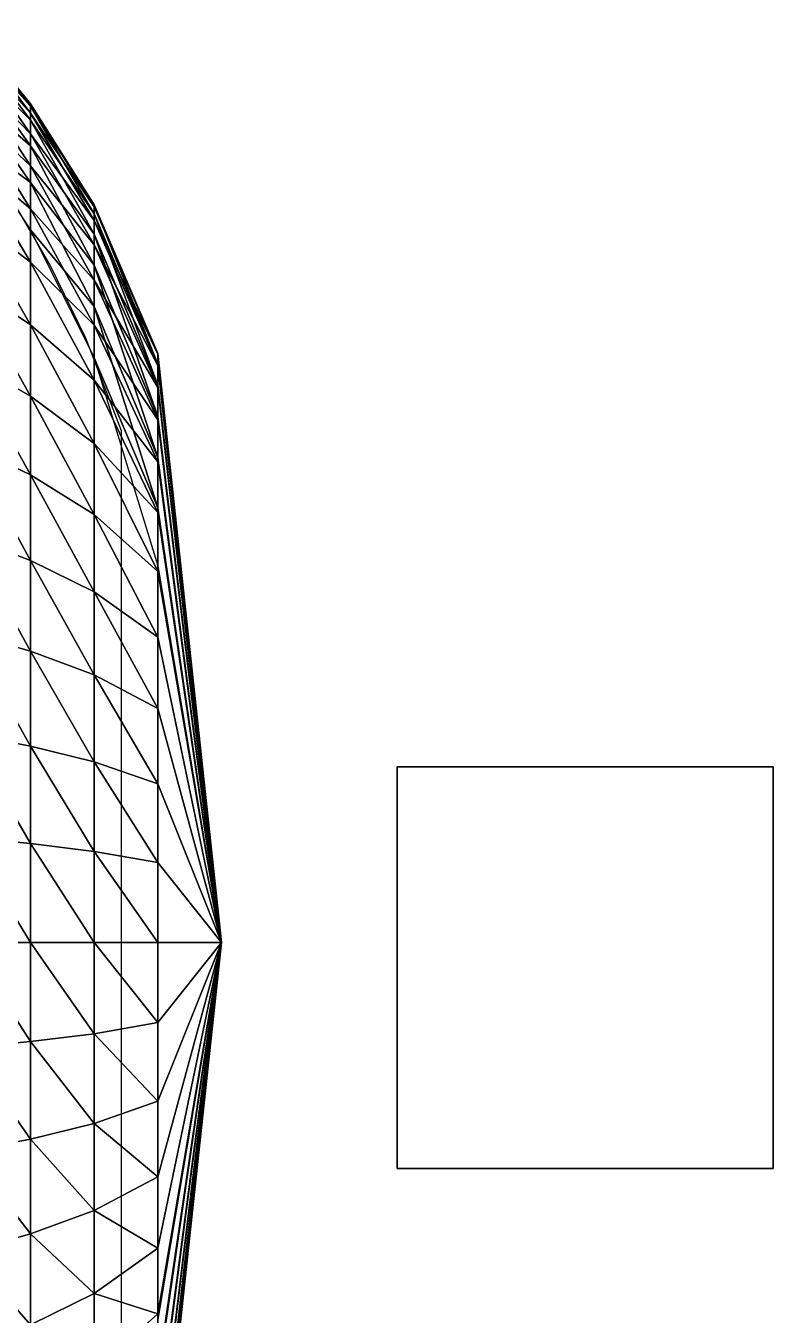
# Model space of a CAD drawing. Header units: metres. Extents: x -3.7 to 10.7, y -3.2 to 3.2.
# Drawn here: x 9.209 to 10.7, y -0.743 to 1.827 of the extents above; entities that cross this region are included whole.
import ezdxf

# ---------------------------------------------------------------- set-up
doc = ezdxf.new("R2010")
doc.units = ezdxf.units.M
for name, color, linetype in [('MEMBRANA_3D', 3, 'CONTINUOUS'), ('MOBILIARIO', 9, 'CONTINUOUS'), ('PAREDES', 7, 'CONTINUOUS')]:
    doc.layers.add(name, color=color, linetype=linetype)

msp = doc.modelspace()

# ---------------------------------------------------------------- linework, layer by layer
at = {"layer": 'MEMBRANA_3D'}
for points in [[(9.0917, 1.8076, 0.5131), (9.2188, 1.6669, 0.6314), (9.0917, 1.8271, 0.6935)], [(9.0917, 1.8271, 0.6935), (9.2188, 1.6669, 0.6314), (9.2188, 1.6718, 0.7991)], [(9.0917, 1.8271, 0.6935), (9.2188, 1.6718, 0.7991), (9.0917, 1.8226, 0.8746)], [(9.0917, 1.8226, 0.8746), (9.2188, 1.6718, 0.7991), (9.2188, 1.6533, 0.9661)], [(9.0917, 1.8226, 0.8746), (9.2188, 1.6533, 0.9661), (9.0917, 1.7941, 1.054)], [(9.0917, 1.7643, 0.3359), (9.2188, 1.6388, 0.4653), (9.0917, 1.8076, 0.5131)], [(9.0917, 1.8076, 0.5131), (9.2188, 1.6388, 0.4653), (9.2188, 1.6669, 0.6314)], [(9.0917, 1.7941, 1.054), (9.2188, 1.6533, 0.9661), (9.2188, 1.6118, 1.1301)], [(9.0917, 1.7941, 1.054), (9.2188, 1.6118, 1.1301), (9.0917, 1.742, 1.2295)], [(9.0917, 1.6978, 0.1641), (9.2188, 1.5879, 0.3033), (9.0917, 1.7643, 0.3359)], [(9.0917, 1.7643, 0.3359), (9.2188, 1.5879, 0.3033), (9.2188, 1.6388, 0.4653)], [(9.0917, 1.742, 1.2295), (9.2188, 1.6118, 1.1301), (9.2188, 1.5478, 1.2888)], [(9.0917, 1.742, 1.2295), (9.2188, 1.5478, 1.2888), (9.0917, 1.667, 1.3986)], [(9.0917, 1.609), (9.2188, 1.5148, 0.1474), (9.0917, 1.6978, 0.1641)], [(9.0917, 1.6978, 0.1641), (9.2188, 1.5148, 0.1474), (9.2188, 1.5879, 0.3033)], [(9.2188, 1.6669, 0.6314), (9.3458, 1.4704, 0.7034), (9.2188, 1.6718, 0.7991)], [(9.2188, 1.6718, 0.7991), (9.3458, 1.4704, 0.7034), (9.3458, 1.4661, 0.8553)], [(9.2188, 1.6718, 0.7991), (9.3458, 1.4661, 0.8553), (9.2188, 1.6533, 0.9661)], [(9.0917, 1.667, 1.3986), (9.2188, 1.5478, 1.2888), (9.2188, 1.4622, 1.4399)], [(9.0917, 1.667, 1.3986), (9.2188, 1.4622, 1.4399), (9.0917, 1.5701, 1.5592)], [(9.2188, 1.6388, 0.4653), (9.3458, 1.4523, 0.5522), (9.2188, 1.6669, 0.6314)], [(9.2188, 1.6669, 0.6314), (9.3458, 1.4523, 0.5522), (9.3458, 1.4704, 0.7034)], [(9.2188, 1.6533, 0.9661), (9.3458, 1.4661, 0.8553), (9.3458, 1.4393, 1.0056)], [(9.2188, 1.6533, 0.9661), (9.3458, 1.4393, 1.0056), (9.2188, 1.6118, 1.1301)], [(9.2188, 1.5879, 0.3033), (9.3458, 1.412, 0.4041), (9.2188, 1.6388, 0.4653)], [(9.2188, 1.6388, 0.4653), (9.3458, 1.412, 0.4041), (9.3458, 1.4523, 0.5522)], [(9.0917, 1.609), (9.2188, 1.4205), (9.2188, 1.5148, 0.1474)], [(9.2188, 1.6118, 1.1301), (9.3458, 1.4393, 1.0056), (9.3458, 1.3905, 1.1519)], [(9.2188, 1.6118, 1.1301), (9.3458, 1.3905, 1.1519), (9.2188, 1.5478, 1.2888)], [(9.0917, 1.5701, 1.5592), (9.2188, 1.4622, 1.4399), (9.2188, 1.3562, 1.5815)], [(9.0917, 1.5701, 1.5592), (9.2188, 1.3562, 1.5815), (9.0917, 1.4525, 1.7092)], [(9.2188, 1.5148, 0.1474), (9.3458, 1.35, 0.2612), (9.2188, 1.5879, 0.3033)], [(9.2188, 1.5879, 0.3033), (9.3458, 1.35, 0.2612), (9.3458, 1.412, 0.4041)], [(9.2188, 1.5478, 1.2888), (9.3458, 1.3905, 1.1519), (9.3458, 1.3205, 1.2921)], [(9.2188, 1.5478, 1.2888), (9.3458, 1.3205, 1.2921), (9.2188, 1.4622, 1.4399)], [(9.2188, 1.4205), (9.3458, 1.2674, 0.1258), (9.2188, 1.5148, 0.1474)], [(9.2188, 1.5148, 0.1474), (9.3458, 1.2674, 0.1258), (9.3458, 1.35, 0.2612)], [(9.3458, 1.4523, 0.5522), (9.4729, 1.153, 0.5583), (9.3458, 1.4704, 0.7034)], [(9.3458, 1.4704, 0.7034), (9.4729, 1.153, 0.5583), (9.4729, 1.1738, 0.6897)], [(9.3458, 1.4704, 0.7034), (9.4729, 1.1738, 0.6897), (9.3458, 1.4661, 0.8553)], [(9.3458, 1.4661, 0.8553), (9.4729, 1.1738, 0.6897), (9.4729, 1.1728, 0.8221)], [(9.3458, 1.4661, 0.8553), (9.4729, 1.1728, 0.8221), (9.3458, 1.4393, 1.0056)], [(9.0917, 1.4525, 1.7092), (9.2188, 1.3562, 1.5815), (9.2188, 1.2312, 1.7114)], [(9.0917, 1.4525, 1.7092), (9.2188, 1.2312, 1.7114), (9.0917, 1.3157, 1.8466)], [(9.2188, 1.4622, 1.4399), (9.3458, 1.3205, 1.2921), (9.3458, 1.2302, 1.4241)], [(9.2188, 1.4622, 1.4399), (9.3458, 1.2302, 1.4241), (9.2188, 1.3562, 1.5815)], [(9.3458, 1.412, 0.4041), (9.4729, 1.111, 0.4305), (9.3458, 1.4523, 0.5522)], [(9.3458, 1.4523, 0.5522), (9.4729, 1.111, 0.4305), (9.4729, 1.153, 0.5583)], [(9.3458, 1.4393, 1.0056), (9.4729, 1.1728, 0.8221), (9.4729, 1.1501, 0.9533)], [(9.3458, 1.4393, 1.0056), (9.4729, 1.1501, 0.9533), (9.3458, 1.3905, 1.1519)], [(9.2188, 1.4205), (9.3458, 1.1655), (9.3458, 1.2674, 0.1258)], [(9.3458, 1.35, 0.2612), (9.4729, 1.0484, 0.3086), (9.3458, 1.412, 0.4041)], [(9.3458, 1.412, 0.4041), (9.4729, 1.0484, 0.3086), (9.4729, 1.111, 0.4305)], [(9.3458, 1.3905, 1.1519), (9.4729, 1.1501, 0.9533), (9.4729, 1.1062, 1.0807)], [(9.3458, 1.3905, 1.1519), (9.4729, 1.1062, 1.0807), (9.3458, 1.3205, 1.2921)], [(9.2188, 1.3562, 1.5815), (9.3458, 1.2302, 1.4241), (9.3458, 1.1211, 1.5457)], [(9.2188, 1.3562, 1.5815), (9.3458, 1.1211, 1.5457), (9.2188, 1.2312, 1.7114)], [(9.3458, 1.2674, 0.1258), (9.4729, 0.9665, 0.1948), (9.3458, 1.35, 0.2612)], [(9.3458, 1.35, 0.2612), (9.4729, 0.9665, 0.1948), (9.4729, 1.0484, 0.3086)], [(9.0917, 1.3157, 1.8466), (9.2188, 1.2312, 1.7114), (9.2188, 1.0892, 1.828)], [(9.0917, 1.3157, 1.8466), (9.2188, 1.0892, 1.828), (9.0917, 1.1617, 1.9695)], [(9.3458, 1.3205, 1.2921), (9.4729, 1.1062, 1.0807), (9.4729, 1.0419, 1.202)], [(9.3458, 1.3205, 1.2921), (9.4729, 1.0419, 1.202), (9.3458, 1.2302, 1.4241)], [(9.3458, 1.1655), (9.4729, 0.8667, 0.0913), (9.3458, 1.2674, 0.1258)], [(9.3458, 1.2674, 0.1258), (9.4729, 0.8667, 0.0913), (9.4729, 0.9665, 0.1948)], [(9.2188, 1.2312, 1.7114), (9.3458, 1.1211, 1.5457), (9.3458, 0.9949, 1.6551)], [(9.2188, 1.2312, 1.7114), (9.3458, 0.9949, 1.6551), (9.2188, 1.0892, 1.828)], [(9.3458, 1.2302, 1.4241), (9.4729, 1.0419, 1.202), (9.4729, 0.9583, 1.3149)], [(9.3458, 1.2302, 1.4241), (9.4729, 0.9583, 1.3149), (9.3458, 1.1211, 1.5457)], [(9.0917, 1.1617, 1.9695), (9.2188, 1.0892, 1.828), (9.2188, 0.9319, 1.9295)], [(9.0917, 1.1617, 1.9695), (9.2188, 0.9319, 1.9295), (9.0917, 0.9924, 2.0764)], [(9.3458, 1.1655), (9.4729, 0.7508), (9.4729, 0.8667, 0.0913)], [(9.4729, 1.153, 0.5583), (9.6, 0, 0.575), (9.4729, 1.1738, 0.6897)], [(9.4729, 1.1738, 0.6897), (9.6, 0, 0.575), (9.6, 0, 0.6303)], [(9.4729, 1.1738, 0.6897), (9.6, 0, 0.6303), (9.4729, 1.1728, 0.8221)], [(9.4729, 1.1728, 0.8221), (9.6, 0, 0.6303), (9.6, 0, 0.6892)], [(9.4729, 1.1728, 0.8221), (9.6, 0, 0.6892), (9.4729, 1.1501, 0.9533)], [(9.4729, 1.111, 0.4305), (9.6, 0, 0.525), (9.4729, 1.153, 0.5583)], [(9.4729, 1.153, 0.5583), (9.6, 0, 0.525), (9.6, 0, 0.575)], [(9.4729, 1.1501, 0.9533), (9.6, 0, 0.6892), (9.6, 0, 0.75)], [(9.4729, 1.1501, 0.9533), (9.6, 0, 0.75), (9.4729, 1.1062, 1.0807)], [(9.3458, 1.1211, 1.5457), (9.4729, 0.9583, 1.3149), (9.4729, 0.8569, 1.4174)], [(9.3458, 1.1211, 1.5457), (9.4729, 0.8569, 1.4174), (9.3458, 0.9949, 1.6551)], [(9.4729, 1.0484, 0.3086), (9.6, 0, 0.4819), (9.4729, 1.111, 0.4305)], [(9.4729, 1.111, 0.4305), (9.6, 0, 0.4819), (9.6, 0, 0.525)], [(9.4729, 1.1062, 1.0807), (9.6, 0, 0.75), (9.6, 0, 0.8108)], [(9.4729, 1.1062, 1.0807), (9.6, 0, 0.8108), (9.4729, 1.0419, 1.202)], [(9.2188, 1.0892, 1.828), (9.3458, 0.9949, 1.6551), (9.3458, 0.8535, 1.7507)], [(9.2188, 1.0892, 1.828), (9.3458, 0.8535, 1.7507), (9.2188, 0.9319, 1.9295)], [(9.4729, 0.9665, 0.1948), (9.6, 0, 0.4469), (9.4729, 1.0484, 0.3086)], [(9.4729, 1.0484, 0.3086), (9.6, 0, 0.4469), (9.6, 0, 0.4819)], [(9.4729, 1.0419, 1.202), (9.6, 0, 0.8108), (9.6, 0, 0.8697)], [(9.4729, 1.0419, 1.202), (9.6, 0, 0.8697), (9.4729, 0.9583, 1.3149)], [(9.0917, 0.9924, 2.0764), (9.2188, 0.9319, 1.9295), (9.2188, 0.7616, 2.0146)], [(9.0917, 0.9924, 2.0764), (9.2188, 0.7616, 2.0146), (9.0917, 0.8101, 2.1658)], [(9.3458, 0.9949, 1.6551), (9.4729, 0.8569, 1.4174), (9.4729, 0.7398, 1.5075)], [(9.3458, 0.9949, 1.6551), (9.4729, 0.7398, 1.5075), (9.3458, 0.8535, 1.7507)], [(9.4729, 0.8667, 0.0913), (9.6, 0, 0.4211), (9.4729, 0.9665, 0.1948)], [(9.4729, 0.9665, 0.1948), (9.6, 0, 0.4211), (9.6, 0, 0.4469)], [(9.4729, 0.9583, 1.3149), (9.6, 0, 0.8697), (9.6, 0, 0.925)], [(9.4729, 0.9583, 1.3149), (9.6, 0, 0.925), (9.4729, 0.8569, 1.4174)], [(9.2188, 0.9319, 1.9295), (9.3458, 0.8535, 1.7507), (9.3458, 0.699, 1.831)], [(9.2188, 0.9319, 1.9295), (9.3458, 0.699, 1.831), (9.2188, 0.7616, 2.0146)], [(9.3458, 0.8535, 1.7507), (9.4729, 0.7398, 1.5075), (9.4729, 0.6089, 1.5836)], [(9.3458, 0.8535, 1.7507), (9.4729, 0.6089, 1.5836), (9.3458, 0.699, 1.831)], [(9.4729, 0.7508), (9.6, 0, 0.4053), (9.4729, 0.8667, 0.0913)], [(9.4729, 0.8667, 0.0913), (9.6, 0, 0.4053), (9.6, 0, 0.4211)], [(9.4729, 0.8569, 1.4174), (9.6, 0, 0.925), (9.6, 0, 0.975)], [(9.4729, 0.8569, 1.4174), (9.6, 0, 0.975), (9.4729, 0.7398, 1.5075)], [(9.0917, 0.8101, 2.1658), (9.2188, 0.7616, 2.0146), (9.2188, 0.5807, 2.082)], [(9.0917, 0.8101, 2.1658), (9.2188, 0.5807, 2.082), (9.0917, 0.6171, 2.2366)], [(9.2188, 0.7616, 2.0146), (9.3458, 0.699, 1.831), (9.3458, 0.5338, 1.8948)], [(9.2188, 0.7616, 2.0146), (9.3458, 0.5338, 1.8948), (9.2188, 0.5807, 2.082)], [(9.4729, 0.7508), (9.6, 0, 0.4), (9.6, 0, 0.4053)], [(9.4729, 0.7398, 1.5075), (9.6, 0, 0.975), (9.6, 0, 1.0181)], [(9.4729, 0.7398, 1.5075), (9.6, 0, 1.0181), (9.4729, 0.6089, 1.5836)], [(9.3458, 0.699, 1.831), (9.4729, 0.6089, 1.5836), (9.4729, 0.4668, 1.6444)], [(9.3458, 0.699, 1.831), (9.4729, 0.4668, 1.6444), (9.3458, 0.5338, 1.8948)], [(9.0917, 0.6171, 2.2366), (9.2188, 0.5807, 2.082), (9.2188, 0.3917, 2.1308)], [(9.0917, 0.6171, 2.2366), (9.2188, 0.3917, 2.1308), (9.0917, 0.4159, 2.2879)], [(9.4729, 0.6089, 1.5836), (9.6, 0, 1.0181), (9.6, 0, 1.0531)], [(9.4729, 0.6089, 1.5836), (9.6, 0, 1.0531), (9.4729, 0.4668, 1.6444)], [(9.2188, 0.5807, 2.082), (9.3458, 0.5338, 1.8948), (9.3458, 0.3605, 1.9411)], [(9.2188, 0.5807, 2.082), (9.3458, 0.3605, 1.9411), (9.2188, 0.3917, 2.1308)], [(9.3458, 0.5338, 1.8948), (9.4729, 0.4668, 1.6444), (9.4729, 0.3161, 1.6886)], [(9.3458, 0.5338, 1.8948), (9.4729, 0.3161, 1.6886), (9.3458, 0.3605, 1.9411)], [(9.4729, 0.4668, 1.6444), (9.6, 0, 1.0531), (9.6, 0, 1.0789)], [(9.4729, 0.4668, 1.6444), (9.6, 0, 1.0789), (9.4729, 0.3161, 1.6886)], [(9.0917, 0.4159, 2.2879), (9.2188, 0.3917, 2.1308), (9.2188, 0.1972, 2.1604)], [(9.0917, 0.4159, 2.2879), (9.2188, 0.1972, 2.1604), (9.0917, 0.2094, 2.3189)], [(9.2188, 0.3917, 2.1308), (9.3458, 0.3605, 1.9411), (9.3458, 0.1816, 1.9691)], [(9.2188, 0.3917, 2.1308), (9.3458, 0.1816, 1.9691), (9.2188, 0.1972, 2.1604)], [(9.3458, 0.3605, 1.9411), (9.4729, 0.3161, 1.6886), (9.4729, 0.1595, 1.7154)], [(9.3458, 0.3605, 1.9411), (9.4729, 0.1595, 1.7154), (9.3458, 0.1816, 1.9691)], [(9.4729, 0.3161, 1.6886), (9.6, 0, 1.0789), (9.6, 0, 1.0947)], [(9.4729, 0.3161, 1.6886), (9.6, 0, 1.0947), (9.4729, 0.1595, 1.7154)], [(9.0917, 0.2094, 2.3189), (9.2188, 0.1972, 2.1604), (9.2188, 0, 2.1703)], [(9.0917, 0.2094, 2.3189), (9.2188, 0, 2.1703), (9.0917, 0, 2.3293)], [(9.2188, 0.1972, 2.1604), (9.3458, 0.1816, 1.9691), (9.3458, 0, 1.9785)], [(9.2188, 0.1972, 2.1604), (9.3458, 0, 1.9785), (9.2188, 0, 2.1703)], [(9.3458, 0.1816, 1.9691), (9.4729, 0.1595, 1.7154), (9.4729, 0, 1.7244)], [(9.3458, 0.1816, 1.9691), (9.4729, 0, 1.7244), (9.3458, 0, 1.9785)], [(9.4729, 0.1595, 1.7154), (9.6, 0, 1.0947), (9.6, 0, 1.1)], [(9.4729, 0.1595, 1.7154), (9.6, 0, 1.1), (9.4729, 0, 1.7244)], [(9.0917, 0, 2.3293), (9.2188, 0, 2.1703), (9.2188, -0.1972, 2.1604)], [(9.0917, 0, 2.3293), (9.2188, -0.1972, 2.1604), (9.0917, -0.2094, 2.3189)], [(9.2188, 0, 2.1703), (9.3458, 0, 1.9785), (9.3458, -0.1816, 1.9691)], [(9.2188, 0, 2.1703), (9.3458, -0.1816, 1.9691), (9.2188, -0.1972, 2.1604)], [(9.3458, 0, 1.9785), (9.4729, 0, 1.7244), (9.4729, -0.1595, 1.7154)], [(9.4729, 0, 1.7244), (9.6, 0, 1.1), (9.6, 0, 1.0947)], [(9.4729, 0, 1.7244), (9.6, 0, 1.0947), (9.4729, -0.1595, 1.7154)], [(9.4729, -0.1595, 1.7154), (9.6, 0, 1.0947), (9.6, 0, 1.0789)], [(9.4729, -0.1595, 1.7154), (9.6, 0, 1.0789), (9.4729, -0.3161, 1.6886)], [(9.4729, -0.3161, 1.6886), (9.6, 0, 1.0789), (9.6, 0, 1.0531)], [(9.4729, -0.3161, 1.6886), (9.6, 0, 1.0531), (9.4729, -0.4668, 1.6444)], [(9.4729, -0.4668, 1.6444), (9.6, 0, 1.0531), (9.6, 0, 1.0181)], [(9.4729, -0.4668, 1.6444), (9.6, 0, 1.0181), (9.4729, -0.6089, 1.5836)], [(9.4729, -0.6089, 1.5836), (9.6, 0, 1.0181), (9.6, 0, 0.975)], [(9.4729, -0.6089, 1.5836), (9.6, 0, 0.975), (9.4729, -0.7398, 1.5075)], [(9.4729, -0.7398, 1.5075), (9.6, 0, 0.975), (9.6, 0, 0.925)], [(9.4729, -0.7398, 1.5075), (9.6, 0, 0.925), (9.4729, -0.8569, 1.4174)], [(9.4729, -0.8569, 1.4174), (9.6, 0, 0.925), (9.6, 0, 0.8697)], [(9.4729, -0.8569, 1.4174), (9.6, 0, 0.8697), (9.4729, -0.9583, 1.3149)], [(9.4729, -0.9583, 1.3149), (9.6, 0, 0.8697), (9.6, 0, 0.8108)], [(9.4729, -0.9583, 1.3149), (9.6, 0, 0.8108), (9.4729, -1.0419, 1.202)], [(9.4729, -1.0419, 1.202), (9.6, 0, 0.8108), (9.6, 0, 0.75)], [(9.4729, -1.0419, 1.202), (9.6, 0, 0.75), (9.4729, -1.1062, 1.0807)], [(9.4729, -1.1062, 1.0807), (9.6, 0, 0.75), (9.6, 0, 0.6892)], [(9.4729, -1.1062, 1.0807), (9.6, 0, 0.6892), (9.4729, -1.1501, 0.9533)], [(9.4729, -1.1501, 0.9533), (9.6, 0, 0.6892), (9.6, 0, 0.6303)], [(9.4729, -1.1501, 0.9533), (9.6, 0, 0.6303), (9.4729, -1.1728, 0.8221)], [(9.4729, -1.1728, 0.8221), (9.6, 0, 0.6303), (9.6, 0, 0.575)], [(9.4729, -1.1728, 0.8221), (9.6, 0, 0.575), (9.4729, -1.1738, 0.6897)], [(9.4729, -1.1738, 0.6897), (9.6, 0, 0.575), (9.6, 0, 0.525)], [(9.4729, -1.1738, 0.6897), (9.6, 0, 0.525), (9.4729, -1.153, 0.5583)], [(9.4729, -1.153, 0.5583), (9.6, 0, 0.525), (9.6, 0, 0.4819)], [(9.4729, -1.153, 0.5583), (9.6, 0, 0.4819), (9.4729, -1.111, 0.4305)], [(9.4729, -1.111, 0.4305), (9.6, 0, 0.4819), (9.6, 0, 0.4469)], [(9.4729, -1.111, 0.4305), (9.6, 0, 0.4469), (9.4729, -1.0484, 0.3086)], [(9.4729, -1.0484, 0.3086), (9.6, 0, 0.4469), (9.6, 0, 0.4211)], [(9.4729, -1.0484, 0.3086), (9.6, 0, 0.4211), (9.4729, -0.9665, 0.1948)], [(9.4729, -0.9665, 0.1948), (9.6, 0, 0.4211), (9.6, 0, 0.4053)], [(9.4729, -0.9665, 0.1948), (9.6, 0, 0.4053), (9.4729, -0.8667, 0.0913)], [(9.4729, -0.8667, 0.0913), (9.6, 0, 0.4053), (9.6, 0, 0.4)], [(9.4729, -0.8667, 0.0913), (9.6, 0, 0.4), (9.4729, -0.7508)], [(9.3458, 0, 1.9785), (9.4729, -0.1595, 1.7154), (9.3458, -0.1816, 1.9691)], [(9.3458, -0.1816, 1.9691), (9.4729, -0.1595, 1.7154), (9.4729, -0.3161, 1.6886)], [(9.0917, -0.2094, 2.3189), (9.2188, -0.1972, 2.1604), (9.2188, -0.3917, 2.1308)], [(9.2188, -0.1972, 2.1604), (9.3458, -0.1816, 1.9691), (9.3458, -0.3605, 1.9411)], [(9.2188, -0.1972, 2.1604), (9.3458, -0.3605, 1.9411), (9.2188, -0.3917, 2.1308)], [(9.3458, -0.1816, 1.9691), (9.4729, -0.3161, 1.6886), (9.3458, -0.3605, 1.9411)], [(9.0917, -0.2094, 2.3189), (9.2188, -0.3917, 2.1308), (9.0917, -0.4159, 2.2879)], [(9.3458, -0.3605, 1.9411), (9.4729, -0.3161, 1.6886), (9.4729, -0.4668, 1.6444)], [(9.2188, -0.3917, 2.1308), (9.3458, -0.3605, 1.9411), (9.3458, -0.5338, 1.8948)], [(9.3458, -0.3605, 1.9411), (9.4729, -0.4668, 1.6444), (9.3458, -0.5338, 1.8948)], [(9.0917, -0.4159, 2.2879), (9.2188, -0.3917, 2.1308), (9.2188, -0.5807, 2.082)], [(9.2188, -0.3917, 2.1308), (9.3458, -0.5338, 1.8948), (9.2188, -0.5807, 2.082)], [(9.0917, -0.4159, 2.2879), (9.2188, -0.5807, 2.082), (9.0917, -0.6171, 2.2366)], [(9.3458, -0.5338, 1.8948), (9.4729, -0.4668, 1.6444), (9.4729, -0.6089, 1.5836)], [(9.2188, -0.5807, 2.082), (9.3458, -0.5338, 1.8948), (9.3458, -0.699, 1.831)], [(9.3458, -0.5338, 1.8948), (9.4729, -0.6089, 1.5836), (9.3458, -0.699, 1.831)], [(9.0917, -0.6171, 2.2366), (9.2188, -0.5807, 2.082), (9.2188, -0.7616, 2.0146)], [(9.2188, -0.5807, 2.082), (9.3458, -0.699, 1.831), (9.2188, -0.7616, 2.0146)], [(9.3458, -0.699, 1.831), (9.4729, -0.6089, 1.5836), (9.4729, -0.7398, 1.5075)], [(9.0917, -0.6171, 2.2366), (9.2188, -0.7616, 2.0146), (9.0917, -0.8101, 2.1658)], [(9.2188, -0.7616, 2.0146), (9.3458, -0.699, 1.831), (9.3458, -0.8535, 1.7507)], [(9.3458, -0.699, 1.831), (9.4729, -0.7398, 1.5075), (9.3458, -0.8535, 1.7507)], [(9.3458, -0.8535, 1.7507), (9.4729, -0.7398, 1.5075), (9.4729, -0.8569, 1.4174)]]:
    msp.add_3dface(points, dxfattribs=at)
at = {"layer": 'MOBILIARIO'}
for points in [[(9.95, -0.45), (10.7, -0.45), (10.7, 0.35), (9.95, 0.35)], [(9.95, -0.45, 0.62), (10.7, -0.45, 0.62), (10.7, 0.35, 0.62), (9.95, 0.35, 0.62)], [(10.7, 0.35), (9.95, 0.35), (9.95, 0.35, 0.62), (10.7, 0.35, 0.62)], [(9.95, 0.35), (9.95, -0.45), (9.95, -0.45, 0.62), (9.95, 0.35, 0.62)], [(10.7, -0.45), (10.7, 0.35), (10.7, 0.35, 0.62), (10.7, -0.45, 0.62)], [(9.95, -0.45), (10.7, -0.45), (10.7, -0.45, 0.62), (9.95, -0.45, 0.62)]]:
    msp.add_3dface(points, dxfattribs=at)
at = {"layer": 'PAREDES'}
msp.add_polyline3d([(9.4, -1.0199, 0), (9.4, 1.0199, 0), (9.3292, 1.2046, 0), (9.2583, 1.3504, 0), (9.1875, 1.4715, 0)], dxfattribs=at)

doc.saveas('drawing.dxf')
